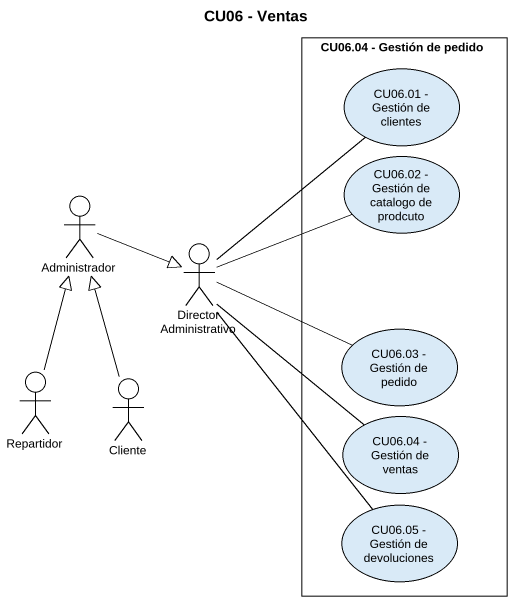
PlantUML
@startuml
title CU06 - Ventas
rectangle "CU06.04 - Gestión de pedido" as CU06_04_Gestión_de_pedido {
  usecase "CU06.01 - Gestión de clientes" as CU06_01_Gestión_de_clientes
  usecase "CU06.02 - Gestión de catalogo de prodcuto" as CU06_02_Gestión_de_catalogo
  usecase "CU06.03 - Gestión de pedido" as CU06_03_Gestión_de_pedido
  usecase "CU06.04 - Gestión de ventas" as CU06_04_Gestión_de_ventas
  usecase "CU06.05 - Gestión de devoluciones" as CU06_05_Gestión_de
}
actor Administrador
actor "Director Administrativo" as Director_Administrativo
actor Repartidor
actor Cliente
Administrador -right-|> Director_Administrativo
Director_Administrativo -up- CU06_01_Gestión_de_clientes
Director_Administrativo -right- CU06_02_Gestión_de_catalogo
Director_Administrativo -- CU06_04_Gestión_de_ventas
CU06_03_Gestión_de_pedido -left- Director_Administrativo
Repartidor -up-|> Administrador
Cliente -up-|> Administrador
CU06_05_Gestión_de -up- Director_Administrativo
@enduml
